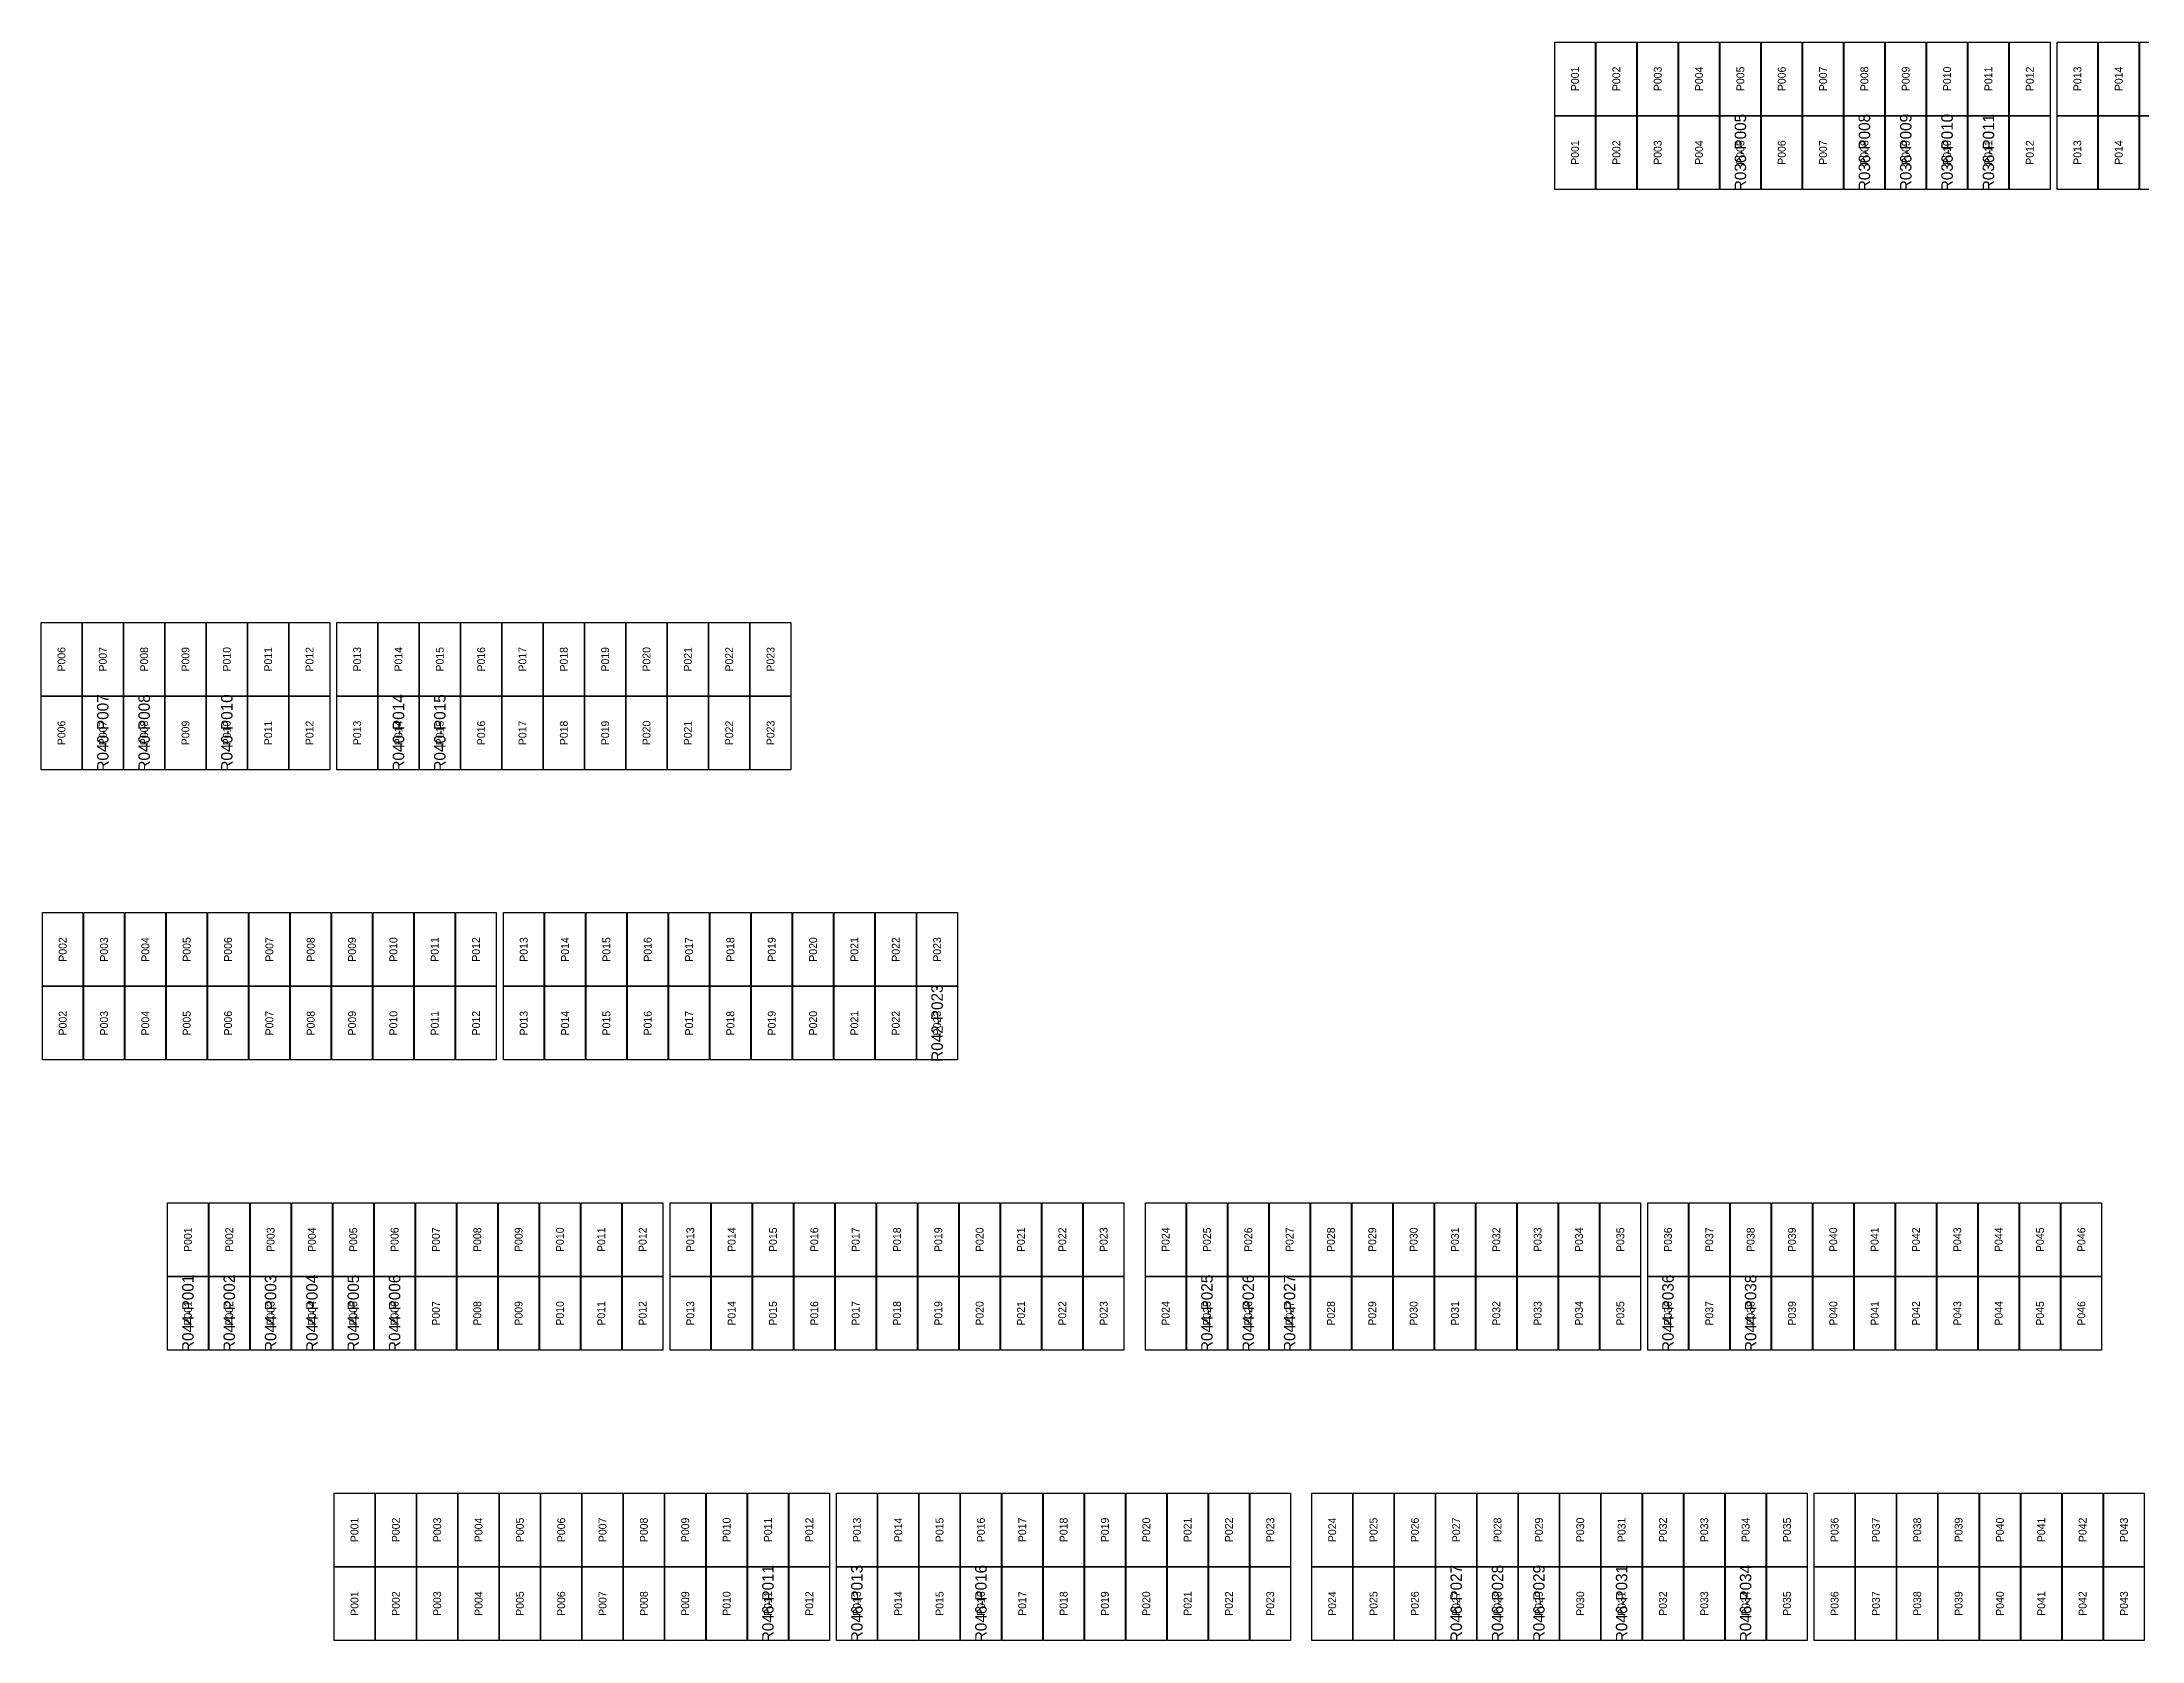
# Model space of a CAD drawing. Extents: x 296295 to 296770, y 651564 to 652121.
# Drawn here: x 296389.9 to 296448.7, y 651937.9 to 651982.7 of the extents above; entities that cross this region are included whole.
import ezdxf
from ezdxf.enums import TextEntityAlignment as Align

# ---------------------------------------------------------------- set-up
doc = ezdxf.new("R2010")
doc.units = 0

msp = doc.modelspace()

# ---------------------------------------------------------------- linework, layer by layer
at = {"layer": 'DEFECTIVE_PANELS'}
for points in [[(296436.923, 651980.606), (296438.057, 651980.606), (296438.057, 651978.543), (296436.923, 651978.543)], [(296440.397, 651980.606), (296441.531, 651980.606), (296441.531, 651978.543), (296440.397, 651978.543)], [(296441.555, 651980.606), (296442.689, 651980.606), (296442.689, 651978.543), (296441.555, 651978.543)], [(296442.713, 651980.606), (296443.847, 651980.606), (296443.847, 651978.543), (296442.713, 651978.543)], [(296443.871, 651980.606), (296445.005, 651980.606), (296445.005, 651978.543), (296443.871, 651978.543)], [(296448.679, 651980.606), (296449.813, 651980.606), (296449.813, 651978.543), (296448.679, 651978.543)], [(296391.052, 651964.354), (296392.186, 651964.354), (296392.186, 651962.291), (296391.052, 651962.291)], [(296392.21, 651964.354), (296393.344, 651964.354), (296393.344, 651962.291), (296392.21, 651962.291)], [(296394.526, 651964.354), (296395.66, 651964.354), (296395.66, 651962.291), (296394.526, 651962.291)], [(296399.334, 651964.354), (296400.468, 651964.354), (296400.468, 651962.291), (296399.334, 651962.291)], [(296400.492, 651964.354), (296401.626, 651964.354), (296401.626, 651962.291), (296400.492, 651962.291)], [(296414.422, 651956.228), (296415.556, 651956.228), (296415.556, 651954.165), (296414.422, 651954.165)], [(296393.436, 651948.102), (296394.57, 651948.102), (296394.57, 651946.039), (296393.436, 651946.039)], [(296394.594, 651948.102), (296395.728, 651948.102), (296395.728, 651946.039), (296394.594, 651946.039)], [(296395.752, 651948.102), (296396.886, 651948.102), (296396.886, 651946.039), (296395.752, 651946.039)], [(296396.91, 651948.102), (296398.044, 651948.102), (296398.044, 651946.039), (296396.91, 651946.039)], [(296398.068, 651948.102), (296399.202, 651948.102), (296399.202, 651946.039), (296398.068, 651946.039)], [(296399.226, 651948.102), (296400.36, 651948.102), (296400.36, 651946.039), (296399.226, 651946.039)], [(296421.98, 651948.102), (296423.114, 651948.102), (296423.114, 651946.039), (296421.98, 651946.039)], [(296423.138, 651948.102), (296424.272, 651948.102), (296424.272, 651946.039), (296423.138, 651946.039)], [(296424.296, 651948.102), (296425.43, 651948.102), (296425.43, 651946.039), (296424.296, 651946.039)], [(296434.894, 651948.102), (296436.028, 651948.102), (296436.028, 651946.039), (296434.894, 651946.039)], [(296437.21, 651948.102), (296438.344, 651948.102), (296438.344, 651946.039), (296437.21, 651946.039)], [(296409.683, 651939.976), (296410.817, 651939.976), (296410.817, 651937.913), (296409.683, 651937.913)], [(296412.175, 651939.976), (296413.309, 651939.976), (296413.309, 651937.913), (296412.175, 651937.913)], [(296415.649, 651939.976), (296416.783, 651939.976), (296416.783, 651937.913), (296415.649, 651937.913)], [(296428.963, 651939.976), (296430.097, 651939.976), (296430.097, 651937.913), (296428.963, 651937.913)], [(296430.121, 651939.976), (296431.255, 651939.976), (296431.255, 651937.913), (296430.121, 651937.913)], [(296431.279, 651939.976), (296432.413, 651939.976), (296432.413, 651937.913), (296431.279, 651937.913)], [(296433.595, 651939.976), (296434.729, 651939.976), (296434.729, 651937.913), (296433.595, 651937.913)], [(296437.069, 651939.976), (296438.203, 651939.976), (296438.203, 651937.913), (296437.069, 651937.913)]]:
    msp.add_lwpolyline(points, close=True, dxfattribs=at)
at = {"layer": 'PANELS_MASTER'}
for points in [[(296432.291, 651982.669), (296433.425, 651982.669), (296433.425, 651980.606), (296432.291, 651980.606)], [(296433.449, 651982.669), (296434.583, 651982.669), (296434.583, 651980.606), (296433.449, 651980.606)], [(296434.607, 651982.669), (296435.741, 651982.669), (296435.741, 651980.606), (296434.607, 651980.606)], [(296435.765, 651982.669), (296436.899, 651982.669), (296436.899, 651980.606), (296435.765, 651980.606)], [(296436.923, 651982.669), (296438.057, 651982.669), (296438.057, 651980.606), (296436.923, 651980.606)], [(296438.081, 651982.669), (296439.215, 651982.669), (296439.215, 651980.606), (296438.081, 651980.606)], [(296439.239, 651982.669), (296440.373, 651982.669), (296440.373, 651980.606), (296439.239, 651980.606)], [(296440.397, 651982.669), (296441.531, 651982.669), (296441.531, 651980.606), (296440.397, 651980.606)], [(296441.555, 651982.669), (296442.689, 651982.669), (296442.689, 651980.606), (296441.555, 651980.606)], [(296442.713, 651982.669), (296443.847, 651982.669), (296443.847, 651980.606), (296442.713, 651980.606)], [(296443.871, 651982.669), (296445.005, 651982.669), (296445.005, 651980.606), (296443.871, 651980.606)], [(296445.029, 651982.669), (296446.163, 651982.669), (296446.163, 651980.606), (296445.029, 651980.606)], [(296446.363, 651982.669), (296447.497, 651982.669), (296447.497, 651980.606), (296446.363, 651980.606)], [(296447.521, 651982.669), (296448.655, 651982.669), (296448.655, 651980.606), (296447.521, 651980.606)], [(296448.679, 651982.669), (296449.813, 651982.669), (296449.813, 651980.606), (296448.679, 651980.606)], [(296432.291, 651980.606), (296433.425, 651980.606), (296433.425, 651978.543), (296432.291, 651978.543)], [(296433.449, 651980.606), (296434.583, 651980.606), (296434.583, 651978.543), (296433.449, 651978.543)], [(296434.607, 651980.606), (296435.741, 651980.606), (296435.741, 651978.543), (296434.607, 651978.543)], [(296435.765, 651980.606), (296436.899, 651980.606), (296436.899, 651978.543), (296435.765, 651978.543)], [(296438.081, 651980.606), (296439.215, 651980.606), (296439.215, 651978.543), (296438.081, 651978.543)], [(296439.239, 651980.606), (296440.373, 651980.606), (296440.373, 651978.543), (296439.239, 651978.543)], [(296445.029, 651980.606), (296446.163, 651980.606), (296446.163, 651978.543), (296445.029, 651978.543)], [(296446.363, 651980.606), (296447.497, 651980.606), (296447.497, 651978.543), (296446.363, 651978.543)], [(296447.521, 651980.606), (296448.655, 651980.606), (296448.655, 651978.543), (296447.521, 651978.543)], [(296389.894, 651966.417), (296391.028, 651966.417), (296391.028, 651964.354), (296389.894, 651964.354)], [(296391.052, 651966.417), (296392.186, 651966.417), (296392.186, 651964.354), (296391.052, 651964.354)], [(296392.21, 651966.417), (296393.344, 651966.417), (296393.344, 651964.354), (296392.21, 651964.354)], [(296393.368, 651966.417), (296394.502, 651966.417), (296394.502, 651964.354), (296393.368, 651964.354)], [(296394.526, 651966.417), (296395.66, 651966.417), (296395.66, 651964.354), (296394.526, 651964.354)], [(296395.684, 651966.417), (296396.818, 651966.417), (296396.818, 651964.354), (296395.684, 651964.354)], [(296396.842, 651966.417), (296397.976, 651966.417), (296397.976, 651964.354), (296396.842, 651964.354)], [(296398.176, 651966.417), (296399.31, 651966.417), (296399.31, 651964.354), (296398.176, 651964.354)], [(296399.334, 651966.417), (296400.468, 651966.417), (296400.468, 651964.354), (296399.334, 651964.354)], [(296400.492, 651966.417), (296401.626, 651966.417), (296401.626, 651964.354), (296400.492, 651964.354)], [(296401.65, 651966.417), (296402.784, 651966.417), (296402.784, 651964.354), (296401.65, 651964.354)], [(296402.808, 651966.417), (296403.942, 651966.417), (296403.942, 651964.354), (296402.808, 651964.354)], [(296403.966, 651966.417), (296405.1, 651966.417), (296405.1, 651964.354), (296403.966, 651964.354)], [(296405.124, 651966.417), (296406.258, 651966.417), (296406.258, 651964.354), (296405.124, 651964.354)], [(296406.282, 651966.417), (296407.416, 651966.417), (296407.416, 651964.354), (296406.282, 651964.354)], [(296407.44, 651966.417), (296408.574, 651966.417), (296408.574, 651964.354), (296407.44, 651964.354)], [(296408.598, 651966.417), (296409.732, 651966.417), (296409.732, 651964.354), (296408.598, 651964.354)], [(296409.756, 651966.417), (296410.89, 651966.417), (296410.89, 651964.354), (296409.756, 651964.354)], [(296389.894, 651964.354), (296391.028, 651964.354), (296391.028, 651962.291), (296389.894, 651962.291)], [(296393.368, 651964.354), (296394.502, 651964.354), (296394.502, 651962.291), (296393.368, 651962.291)], [(296395.684, 651964.354), (296396.818, 651964.354), (296396.818, 651962.291), (296395.684, 651962.291)], [(296396.842, 651964.354), (296397.976, 651964.354), (296397.976, 651962.291), (296396.842, 651962.291)], [(296398.176, 651964.354), (296399.31, 651964.354), (296399.31, 651962.291), (296398.176, 651962.291)], [(296401.65, 651964.354), (296402.784, 651964.354), (296402.784, 651962.291), (296401.65, 651962.291)], [(296402.808, 651964.354), (296403.942, 651964.354), (296403.942, 651962.291), (296402.808, 651962.291)], [(296403.966, 651964.354), (296405.1, 651964.354), (296405.1, 651962.291), (296403.966, 651962.291)], [(296405.124, 651964.354), (296406.258, 651964.354), (296406.258, 651962.291), (296405.124, 651962.291)], [(296406.282, 651964.354), (296407.416, 651964.354), (296407.416, 651962.291), (296406.282, 651962.291)], [(296407.44, 651964.354), (296408.574, 651964.354), (296408.574, 651962.291), (296407.44, 651962.291)], [(296408.598, 651964.354), (296409.732, 651964.354), (296409.732, 651962.291), (296408.598, 651962.291)], [(296409.756, 651964.354), (296410.89, 651964.354), (296410.89, 651962.291), (296409.756, 651962.291)], [(296389.928, 651958.291), (296391.062, 651958.291), (296391.062, 651956.228), (296389.928, 651956.228)], [(296391.086, 651958.291), (296392.22, 651958.291), (296392.22, 651956.228), (296391.086, 651956.228)], [(296392.244, 651958.291), (296393.378, 651958.291), (296393.378, 651956.228), (296392.244, 651956.228)], [(296393.402, 651958.291), (296394.536, 651958.291), (296394.536, 651956.228), (296393.402, 651956.228)], [(296394.56, 651958.291), (296395.694, 651958.291), (296395.694, 651956.228), (296394.56, 651956.228)], [(296395.718, 651958.291), (296396.852, 651958.291), (296396.852, 651956.228), (296395.718, 651956.228)], [(296396.876, 651958.291), (296398.01, 651958.291), (296398.01, 651956.228), (296396.876, 651956.228)], [(296398.034, 651958.291), (296399.168, 651958.291), (296399.168, 651956.228), (296398.034, 651956.228)], [(296399.192, 651958.291), (296400.326, 651958.291), (296400.326, 651956.228), (296399.192, 651956.228)], [(296400.35, 651958.291), (296401.484, 651958.291), (296401.484, 651956.228), (296400.35, 651956.228)], [(296401.508, 651958.291), (296402.642, 651958.291), (296402.642, 651956.228), (296401.508, 651956.228)], [(296402.842, 651958.291), (296403.976, 651958.291), (296403.976, 651956.228), (296402.842, 651956.228)], [(296404, 651958.291), (296405.134, 651958.291), (296405.134, 651956.228), (296404, 651956.228)], [(296405.158, 651958.291), (296406.292, 651958.291), (296406.292, 651956.228), (296405.158, 651956.228)], [(296406.316, 651958.291), (296407.45, 651958.291), (296407.45, 651956.228), (296406.316, 651956.228)], [(296407.474, 651958.291), (296408.608, 651958.291), (296408.608, 651956.228), (296407.474, 651956.228)], [(296408.632, 651958.291), (296409.766, 651958.291), (296409.766, 651956.228), (296408.632, 651956.228)], [(296409.79, 651958.291), (296410.924, 651958.291), (296410.924, 651956.228), (296409.79, 651956.228)], [(296410.948, 651958.291), (296412.082, 651958.291), (296412.082, 651956.228), (296410.948, 651956.228)], [(296412.106, 651958.291), (296413.24, 651958.291), (296413.24, 651956.228), (296412.106, 651956.228)], [(296413.264, 651958.291), (296414.398, 651958.291), (296414.398, 651956.228), (296413.264, 651956.228)], [(296414.422, 651958.291), (296415.556, 651958.291), (296415.556, 651956.228), (296414.422, 651956.228)], [(296389.928, 651956.228), (296391.062, 651956.228), (296391.062, 651954.165), (296389.928, 651954.165)], [(296391.086, 651956.228), (296392.22, 651956.228), (296392.22, 651954.165), (296391.086, 651954.165)], [(296392.244, 651956.228), (296393.378, 651956.228), (296393.378, 651954.165), (296392.244, 651954.165)], [(296393.402, 651956.228), (296394.536, 651956.228), (296394.536, 651954.165), (296393.402, 651954.165)], [(296394.56, 651956.228), (296395.694, 651956.228), (296395.694, 651954.165), (296394.56, 651954.165)], [(296395.718, 651956.228), (296396.852, 651956.228), (296396.852, 651954.165), (296395.718, 651954.165)], [(296396.876, 651956.228), (296398.01, 651956.228), (296398.01, 651954.165), (296396.876, 651954.165)], [(296398.034, 651956.228), (296399.168, 651956.228), (296399.168, 651954.165), (296398.034, 651954.165)], [(296399.192, 651956.228), (296400.326, 651956.228), (296400.326, 651954.165), (296399.192, 651954.165)], [(296400.35, 651956.228), (296401.484, 651956.228), (296401.484, 651954.165), (296400.35, 651954.165)], [(296401.508, 651956.228), (296402.642, 651956.228), (296402.642, 651954.165), (296401.508, 651954.165)], [(296402.842, 651956.228), (296403.976, 651956.228), (296403.976, 651954.165), (296402.842, 651954.165)], [(296404, 651956.228), (296405.134, 651956.228), (296405.134, 651954.165), (296404, 651954.165)], [(296405.158, 651956.228), (296406.292, 651956.228), (296406.292, 651954.165), (296405.158, 651954.165)], [(296406.316, 651956.228), (296407.45, 651956.228), (296407.45, 651954.165), (296406.316, 651954.165)], [(296407.474, 651956.228), (296408.608, 651956.228), (296408.608, 651954.165), (296407.474, 651954.165)], [(296408.632, 651956.228), (296409.766, 651956.228), (296409.766, 651954.165), (296408.632, 651954.165)], [(296409.79, 651956.228), (296410.924, 651956.228), (296410.924, 651954.165), (296409.79, 651954.165)], [(296410.948, 651956.228), (296412.082, 651956.228), (296412.082, 651954.165), (296410.948, 651954.165)], [(296412.106, 651956.228), (296413.24, 651956.228), (296413.24, 651954.165), (296412.106, 651954.165)], [(296413.264, 651956.228), (296414.398, 651956.228), (296414.398, 651954.165), (296413.264, 651954.165)], [(296393.436, 651950.165), (296394.57, 651950.165), (296394.57, 651948.102), (296393.436, 651948.102)], [(296394.594, 651950.165), (296395.728, 651950.165), (296395.728, 651948.102), (296394.594, 651948.102)], [(296395.752, 651950.165), (296396.886, 651950.165), (296396.886, 651948.102), (296395.752, 651948.102)], [(296396.91, 651950.165), (296398.044, 651950.165), (296398.044, 651948.102), (296396.91, 651948.102)], [(296398.068, 651950.165), (296399.202, 651950.165), (296399.202, 651948.102), (296398.068, 651948.102)], [(296399.226, 651950.165), (296400.36, 651950.165), (296400.36, 651948.102), (296399.226, 651948.102)], [(296400.384, 651950.165), (296401.518, 651950.165), (296401.518, 651948.102), (296400.384, 651948.102)], [(296401.542, 651950.165), (296402.676, 651950.165), (296402.676, 651948.102), (296401.542, 651948.102)], [(296402.7, 651950.165), (296403.834, 651950.165), (296403.834, 651948.102), (296402.7, 651948.102)], [(296403.858, 651950.165), (296404.992, 651950.165), (296404.992, 651948.102), (296403.858, 651948.102)], [(296405.016, 651950.165), (296406.15, 651950.165), (296406.15, 651948.102), (296405.016, 651948.102)], [(296406.174, 651950.165), (296407.308, 651950.165), (296407.308, 651948.102), (296406.174, 651948.102)], [(296407.508, 651950.165), (296408.642, 651950.165), (296408.642, 651948.102), (296407.508, 651948.102)], [(296408.666, 651950.165), (296409.8, 651950.165), (296409.8, 651948.102), (296408.666, 651948.102)], [(296409.824, 651950.165), (296410.958, 651950.165), (296410.958, 651948.102), (296409.824, 651948.102)], [(296410.982, 651950.165), (296412.116, 651950.165), (296412.116, 651948.102), (296410.982, 651948.102)], [(296412.14, 651950.165), (296413.274, 651950.165), (296413.274, 651948.102), (296412.14, 651948.102)], [(296413.298, 651950.165), (296414.432, 651950.165), (296414.432, 651948.102), (296413.298, 651948.102)], [(296414.456, 651950.165), (296415.59, 651950.165), (296415.59, 651948.102), (296414.456, 651948.102)], [(296415.614, 651950.165), (296416.748, 651950.165), (296416.748, 651948.102), (296415.614, 651948.102)], [(296416.772, 651950.165), (296417.906, 651950.165), (296417.906, 651948.102), (296416.772, 651948.102)], [(296417.93, 651950.165), (296419.064, 651950.165), (296419.064, 651948.102), (296417.93, 651948.102)], [(296419.088, 651950.165), (296420.222, 651950.165), (296420.222, 651948.102), (296419.088, 651948.102)], [(296420.822, 651950.165), (296421.956, 651950.165), (296421.956, 651948.102), (296420.822, 651948.102)], [(296421.98, 651950.165), (296423.114, 651950.165), (296423.114, 651948.102), (296421.98, 651948.102)], [(296423.138, 651950.165), (296424.272, 651950.165), (296424.272, 651948.102), (296423.138, 651948.102)], [(296424.296, 651950.165), (296425.43, 651950.165), (296425.43, 651948.102), (296424.296, 651948.102)], [(296425.454, 651950.165), (296426.588, 651950.165), (296426.588, 651948.102), (296425.454, 651948.102)], [(296426.612, 651950.165), (296427.746, 651950.165), (296427.746, 651948.102), (296426.612, 651948.102)], [(296427.77, 651950.165), (296428.904, 651950.165), (296428.904, 651948.102), (296427.77, 651948.102)], [(296428.928, 651950.165), (296430.062, 651950.165), (296430.062, 651948.102), (296428.928, 651948.102)], [(296430.086, 651950.165), (296431.22, 651950.165), (296431.22, 651948.102), (296430.086, 651948.102)], [(296431.244, 651950.165), (296432.378, 651950.165), (296432.378, 651948.102), (296431.244, 651948.102)], [(296432.402, 651950.165), (296433.536, 651950.165), (296433.536, 651948.102), (296432.402, 651948.102)], [(296433.56, 651950.165), (296434.694, 651950.165), (296434.694, 651948.102), (296433.56, 651948.102)], [(296434.894, 651950.165), (296436.028, 651950.165), (296436.028, 651948.102), (296434.894, 651948.102)], [(296436.052, 651950.165), (296437.186, 651950.165), (296437.186, 651948.102), (296436.052, 651948.102)], [(296437.21, 651950.165), (296438.344, 651950.165), (296438.344, 651948.102), (296437.21, 651948.102)], [(296438.368, 651950.165), (296439.502, 651950.165), (296439.502, 651948.102), (296438.368, 651948.102)], [(296439.526, 651950.165), (296440.66, 651950.165), (296440.66, 651948.102), (296439.526, 651948.102)], [(296440.684, 651950.165), (296441.818, 651950.165), (296441.818, 651948.102), (296440.684, 651948.102)], [(296441.842, 651950.165), (296442.976, 651950.165), (296442.976, 651948.102), (296441.842, 651948.102)], [(296443, 651950.165), (296444.134, 651950.165), (296444.134, 651948.102), (296443, 651948.102)], [(296444.158, 651950.165), (296445.292, 651950.165), (296445.292, 651948.102), (296444.158, 651948.102)], [(296445.316, 651950.165), (296446.45, 651950.165), (296446.45, 651948.102), (296445.316, 651948.102)], [(296446.474, 651950.165), (296447.608, 651950.165), (296447.608, 651948.102), (296446.474, 651948.102)], [(296400.384, 651948.102), (296401.518, 651948.102), (296401.518, 651946.039), (296400.384, 651946.039)], [(296401.542, 651948.102), (296402.676, 651948.102), (296402.676, 651946.039), (296401.542, 651946.039)], [(296402.7, 651948.102), (296403.834, 651948.102), (296403.834, 651946.039), (296402.7, 651946.039)], [(296403.858, 651948.102), (296404.992, 651948.102), (296404.992, 651946.039), (296403.858, 651946.039)], [(296405.016, 651948.102), (296406.15, 651948.102), (296406.15, 651946.039), (296405.016, 651946.039)], [(296406.174, 651948.102), (296407.308, 651948.102), (296407.308, 651946.039), (296406.174, 651946.039)], [(296407.508, 651948.102), (296408.642, 651948.102), (296408.642, 651946.039), (296407.508, 651946.039)], [(296408.666, 651948.102), (296409.8, 651948.102), (296409.8, 651946.039), (296408.666, 651946.039)], [(296409.824, 651948.102), (296410.958, 651948.102), (296410.958, 651946.039), (296409.824, 651946.039)], [(296410.982, 651948.102), (296412.116, 651948.102), (296412.116, 651946.039), (296410.982, 651946.039)], [(296412.14, 651948.102), (296413.274, 651948.102), (296413.274, 651946.039), (296412.14, 651946.039)], [(296413.298, 651948.102), (296414.432, 651948.102), (296414.432, 651946.039), (296413.298, 651946.039)], [(296414.456, 651948.102), (296415.59, 651948.102), (296415.59, 651946.039), (296414.456, 651946.039)], [(296415.614, 651948.102), (296416.748, 651948.102), (296416.748, 651946.039), (296415.614, 651946.039)], [(296416.772, 651948.102), (296417.906, 651948.102), (296417.906, 651946.039), (296416.772, 651946.039)], [(296417.93, 651948.102), (296419.064, 651948.102), (296419.064, 651946.039), (296417.93, 651946.039)], [(296419.088, 651948.102), (296420.222, 651948.102), (296420.222, 651946.039), (296419.088, 651946.039)], [(296420.822, 651948.102), (296421.956, 651948.102), (296421.956, 651946.039), (296420.822, 651946.039)], [(296425.454, 651948.102), (296426.588, 651948.102), (296426.588, 651946.039), (296425.454, 651946.039)], [(296426.612, 651948.102), (296427.746, 651948.102), (296427.746, 651946.039), (296426.612, 651946.039)], [(296427.77, 651948.102), (296428.904, 651948.102), (296428.904, 651946.039), (296427.77, 651946.039)], [(296428.928, 651948.102), (296430.062, 651948.102), (296430.062, 651946.039), (296428.928, 651946.039)], [(296430.086, 651948.102), (296431.22, 651948.102), (296431.22, 651946.039), (296430.086, 651946.039)], [(296431.244, 651948.102), (296432.378, 651948.102), (296432.378, 651946.039), (296431.244, 651946.039)], [(296432.402, 651948.102), (296433.536, 651948.102), (296433.536, 651946.039), (296432.402, 651946.039)], [(296433.56, 651948.102), (296434.694, 651948.102), (296434.694, 651946.039), (296433.56, 651946.039)], [(296436.052, 651948.102), (296437.186, 651948.102), (296437.186, 651946.039), (296436.052, 651946.039)], [(296438.368, 651948.102), (296439.502, 651948.102), (296439.502, 651946.039), (296438.368, 651946.039)], [(296439.526, 651948.102), (296440.66, 651948.102), (296440.66, 651946.039), (296439.526, 651946.039)], [(296440.684, 651948.102), (296441.818, 651948.102), (296441.818, 651946.039), (296440.684, 651946.039)], [(296441.842, 651948.102), (296442.976, 651948.102), (296442.976, 651946.039), (296441.842, 651946.039)], [(296443, 651948.102), (296444.134, 651948.102), (296444.134, 651946.039), (296443, 651946.039)], [(296444.158, 651948.102), (296445.292, 651948.102), (296445.292, 651946.039), (296444.158, 651946.039)], [(296445.316, 651948.102), (296446.45, 651948.102), (296446.45, 651946.039), (296445.316, 651946.039)], [(296446.474, 651948.102), (296447.608, 651948.102), (296447.608, 651946.039), (296446.474, 651946.039)], [(296398.103, 651942.039), (296399.237, 651942.039), (296399.237, 651939.976), (296398.103, 651939.976)], [(296399.261, 651942.039), (296400.395, 651942.039), (296400.395, 651939.976), (296399.261, 651939.976)], [(296400.419, 651942.039), (296401.553, 651942.039), (296401.553, 651939.976), (296400.419, 651939.976)], [(296401.577, 651942.039), (296402.711, 651942.039), (296402.711, 651939.976), (296401.577, 651939.976)], [(296402.735, 651942.039), (296403.869, 651942.039), (296403.869, 651939.976), (296402.735, 651939.976)], [(296403.893, 651942.039), (296405.027, 651942.039), (296405.027, 651939.976), (296403.893, 651939.976)], [(296405.051, 651942.039), (296406.185, 651942.039), (296406.185, 651939.976), (296405.051, 651939.976)], [(296406.209, 651942.039), (296407.343, 651942.039), (296407.343, 651939.976), (296406.209, 651939.976)], [(296407.367, 651942.039), (296408.501, 651942.039), (296408.501, 651939.976), (296407.367, 651939.976)], [(296408.525, 651942.039), (296409.659, 651942.039), (296409.659, 651939.976), (296408.525, 651939.976)], [(296409.683, 651942.039), (296410.817, 651942.039), (296410.817, 651939.976), (296409.683, 651939.976)], [(296410.841, 651942.039), (296411.975, 651942.039), (296411.975, 651939.976), (296410.841, 651939.976)], [(296412.175, 651942.039), (296413.309, 651942.039), (296413.309, 651939.976), (296412.175, 651939.976)], [(296413.333, 651942.039), (296414.467, 651942.039), (296414.467, 651939.976), (296413.333, 651939.976)], [(296414.491, 651942.039), (296415.625, 651942.039), (296415.625, 651939.976), (296414.491, 651939.976)], [(296415.649, 651942.039), (296416.783, 651942.039), (296416.783, 651939.976), (296415.649, 651939.976)], [(296416.807, 651942.039), (296417.941, 651942.039), (296417.941, 651939.976), (296416.807, 651939.976)], [(296417.965, 651942.039), (296419.099, 651942.039), (296419.099, 651939.976), (296417.965, 651939.976)], [(296419.123, 651942.039), (296420.257, 651942.039), (296420.257, 651939.976), (296419.123, 651939.976)], [(296420.281, 651942.039), (296421.415, 651942.039), (296421.415, 651939.976), (296420.281, 651939.976)], [(296421.439, 651942.039), (296422.573, 651942.039), (296422.573, 651939.976), (296421.439, 651939.976)], [(296422.597, 651942.039), (296423.731, 651942.039), (296423.731, 651939.976), (296422.597, 651939.976)], [(296423.755, 651942.039), (296424.889, 651942.039), (296424.889, 651939.976), (296423.755, 651939.976)], [(296425.489, 651942.039), (296426.623, 651942.039), (296426.623, 651939.976), (296425.489, 651939.976)], [(296426.647, 651942.039), (296427.781, 651942.039), (296427.781, 651939.976), (296426.647, 651939.976)], [(296427.805, 651942.039), (296428.939, 651942.039), (296428.939, 651939.976), (296427.805, 651939.976)], [(296428.963, 651942.039), (296430.097, 651942.039), (296430.097, 651939.976), (296428.963, 651939.976)], [(296430.121, 651942.039), (296431.255, 651942.039), (296431.255, 651939.976), (296430.121, 651939.976)], [(296431.279, 651942.039), (296432.413, 651942.039), (296432.413, 651939.976), (296431.279, 651939.976)], [(296432.437, 651942.039), (296433.571, 651942.039), (296433.571, 651939.976), (296432.437, 651939.976)], [(296433.595, 651942.039), (296434.729, 651942.039), (296434.729, 651939.976), (296433.595, 651939.976)], [(296434.753, 651942.039), (296435.887, 651942.039), (296435.887, 651939.976), (296434.753, 651939.976)], [(296435.911, 651942.039), (296437.045, 651942.039), (296437.045, 651939.976), (296435.911, 651939.976)], [(296437.069, 651942.039), (296438.203, 651942.039), (296438.203, 651939.976), (296437.069, 651939.976)], [(296438.227, 651942.039), (296439.361, 651942.039), (296439.361, 651939.976), (296438.227, 651939.976)], [(296439.561, 651942.039), (296440.695, 651942.039), (296440.695, 651939.976), (296439.561, 651939.976)], [(296440.719, 651942.039), (296441.853, 651942.039), (296441.853, 651939.976), (296440.719, 651939.976)], [(296441.877, 651942.039), (296443.011, 651942.039), (296443.011, 651939.976), (296441.877, 651939.976)], [(296443.035, 651942.039), (296444.169, 651942.039), (296444.169, 651939.976), (296443.035, 651939.976)], [(296444.193, 651942.039), (296445.327, 651942.039), (296445.327, 651939.976), (296444.193, 651939.976)], [(296445.351, 651942.039), (296446.485, 651942.039), (296446.485, 651939.976), (296445.351, 651939.976)], [(296446.509, 651942.039), (296447.643, 651942.039), (296447.643, 651939.976), (296446.509, 651939.976)], [(296447.667, 651942.039), (296448.801, 651942.039), (296448.801, 651939.976), (296447.667, 651939.976)], [(296398.103, 651939.976), (296399.237, 651939.976), (296399.237, 651937.913), (296398.103, 651937.913)], [(296399.261, 651939.976), (296400.395, 651939.976), (296400.395, 651937.913), (296399.261, 651937.913)], [(296400.419, 651939.976), (296401.553, 651939.976), (296401.553, 651937.913), (296400.419, 651937.913)], [(296401.577, 651939.976), (296402.711, 651939.976), (296402.711, 651937.913), (296401.577, 651937.913)], [(296402.735, 651939.976), (296403.869, 651939.976), (296403.869, 651937.913), (296402.735, 651937.913)], [(296403.893, 651939.976), (296405.027, 651939.976), (296405.027, 651937.913), (296403.893, 651937.913)], [(296405.051, 651939.976), (296406.185, 651939.976), (296406.185, 651937.913), (296405.051, 651937.913)], [(296406.209, 651939.976), (296407.343, 651939.976), (296407.343, 651937.913), (296406.209, 651937.913)], [(296407.367, 651939.976), (296408.501, 651939.976), (296408.501, 651937.913), (296407.367, 651937.913)], [(296408.525, 651939.976), (296409.659, 651939.976), (296409.659, 651937.913), (296408.525, 651937.913)], [(296410.841, 651939.976), (296411.975, 651939.976), (296411.975, 651937.913), (296410.841, 651937.913)], [(296413.333, 651939.976), (296414.467, 651939.976), (296414.467, 651937.913), (296413.333, 651937.913)], [(296414.491, 651939.976), (296415.625, 651939.976), (296415.625, 651937.913), (296414.491, 651937.913)], [(296416.807, 651939.976), (296417.941, 651939.976), (296417.941, 651937.913), (296416.807, 651937.913)], [(296417.965, 651939.976), (296419.099, 651939.976), (296419.099, 651937.913), (296417.965, 651937.913)], [(296419.123, 651939.976), (296420.257, 651939.976), (296420.257, 651937.913), (296419.123, 651937.913)], [(296420.281, 651939.976), (296421.415, 651939.976), (296421.415, 651937.913), (296420.281, 651937.913)], [(296421.439, 651939.976), (296422.573, 651939.976), (296422.573, 651937.913), (296421.439, 651937.913)], [(296422.597, 651939.976), (296423.731, 651939.976), (296423.731, 651937.913), (296422.597, 651937.913)], [(296423.755, 651939.976), (296424.889, 651939.976), (296424.889, 651937.913), (296423.755, 651937.913)], [(296425.489, 651939.976), (296426.623, 651939.976), (296426.623, 651937.913), (296425.489, 651937.913)], [(296426.647, 651939.976), (296427.781, 651939.976), (296427.781, 651937.913), (296426.647, 651937.913)], [(296427.805, 651939.976), (296428.939, 651939.976), (296428.939, 651937.913), (296427.805, 651937.913)], [(296432.437, 651939.976), (296433.571, 651939.976), (296433.571, 651937.913), (296432.437, 651937.913)], [(296434.753, 651939.976), (296435.887, 651939.976), (296435.887, 651937.913), (296434.753, 651937.913)], [(296435.911, 651939.976), (296437.045, 651939.976), (296437.045, 651937.913), (296435.911, 651937.913)], [(296438.227, 651939.976), (296439.361, 651939.976), (296439.361, 651937.913), (296438.227, 651937.913)], [(296439.561, 651939.976), (296440.695, 651939.976), (296440.695, 651937.913), (296439.561, 651937.913)], [(296440.719, 651939.976), (296441.853, 651939.976), (296441.853, 651937.913), (296440.719, 651937.913)], [(296441.877, 651939.976), (296443.011, 651939.976), (296443.011, 651937.913), (296441.877, 651937.913)], [(296443.035, 651939.976), (296444.169, 651939.976), (296444.169, 651937.913), (296443.035, 651937.913)], [(296444.193, 651939.976), (296445.327, 651939.976), (296445.327, 651937.913), (296444.193, 651937.913)], [(296445.351, 651939.976), (296446.485, 651939.976), (296446.485, 651937.913), (296445.351, 651937.913)], [(296446.509, 651939.976), (296447.643, 651939.976), (296447.643, 651937.913), (296446.509, 651937.913)], [(296447.667, 651939.976), (296448.801, 651939.976), (296448.801, 651937.913), (296447.667, 651937.913)]]:
    msp.add_lwpolyline(points, close=True, dxfattribs=at)

# ---------------------------------------------------------------- texts
at = {"layer": 'DEFECT_LABELS'}
for s, p in [('R036-P005', (296437.49, 651979.574)), ('R036-P008', (296440.964, 651979.574)), ('R036-P009', (296442.122, 651979.574)), ('R036-P010', (296443.28, 651979.574)), ('R036-P011', (296444.438, 651979.574)), ('R040-P007', (296391.619, 651963.322)), ('R040-P008', (296392.777, 651963.322)), ('R040-P010', (296395.093, 651963.322)), ('R040-P014', (296399.901, 651963.322)), ('R040-P015', (296401.059, 651963.322)), ('R042-P023', (296414.989, 651955.196)), ('R044-P001', (296394.003, 651947.07)), ('R044-P002', (296395.161, 651947.07)), ('R044-P003', (296396.319, 651947.07)), ('R044-P004', (296397.477, 651947.07)), ('R044-P005', (296398.635, 651947.07)), ('R044-P006', (296399.793, 651947.07)), ('R044-P025', (296422.547, 651947.07)), ('R044-P026', (296423.705, 651947.07)), ('R044-P027', (296424.863, 651947.07)), ('R044-P036', (296435.461, 651947.07)), ('R044-P038', (296437.777, 651947.07)), ('R046-P011', (296410.25, 651938.944)), ('R046-P013', (296412.742, 651938.944)), ('R046-P016', (296416.216, 651938.944)), ('R046-P027', (296429.53, 651938.944)), ('R046-P028', (296430.688, 651938.944)), ('R046-P029', (296431.846, 651938.944)), ('R046-P031', (296434.162, 651938.944)), ('R046-P034', (296437.636, 651938.944))]:
    msp.add_text(s, height=0.32, rotation=90, dxfattribs=at).set_placement(p, align=Align.MIDDLE_CENTER)
at = {"layer": 'PANEL_POSITION'}
for s, p in [('P001', (296432.858, 651981.637)), ('P002', (296434.016, 651981.637)), ('P003', (296435.174, 651981.637)), ('P004', (296436.332, 651981.637)), ('P005', (296437.49, 651981.637)), ('P006', (296438.648, 651981.637)), ('P007', (296439.806, 651981.637)), ('P008', (296440.964, 651981.637)), ('P009', (296442.122, 651981.637)), ('P010', (296443.28, 651981.637)), ('P011', (296444.438, 651981.637)), ('P012', (296445.596, 651981.637)), ('P013', (296446.93, 651981.637)), ('P014', (296448.088, 651981.637)), ('P001', (296432.858, 651979.574)), ('P002', (296434.016, 651979.574)), ('P003', (296435.174, 651979.574)), ('P004', (296436.332, 651979.574)), ('P005', (296437.49, 651979.574)), ('P006', (296438.648, 651979.574)), ('P007', (296439.806, 651979.574)), ('P008', (296440.964, 651979.574)), ('P009', (296442.122, 651979.574)), ('P010', (296443.28, 651979.574)), ('P011', (296444.438, 651979.574)), ('P012', (296445.596, 651979.574)), ('P013', (296446.93, 651979.574)), ('P014', (296448.088, 651979.574)), ('P006', (296390.461, 651965.385)), ('P007', (296391.619, 651965.385)), ('P008', (296392.777, 651965.385)), ('P009', (296393.935, 651965.385)), ('P010', (296395.093, 651965.385)), ('P011', (296396.251, 651965.385)), ('P012', (296397.409, 651965.385)), ('P013', (296398.743, 651965.385)), ('P014', (296399.901, 651965.385)), ('P015', (296401.059, 651965.385)), ('P016', (296402.217, 651965.385)), ('P017', (296403.375, 651965.385)), ('P018', (296404.533, 651965.385)), ('P019', (296405.691, 651965.385)), ('P020', (296406.849, 651965.385)), ('P021', (296408.007, 651965.385)), ('P022', (296409.165, 651965.385)), ('P023', (296410.323, 651965.385)), ('P006', (296390.461, 651963.322)), ('P007', (296391.619, 651963.322)), ('P008', (296392.777, 651963.322)), ('P009', (296393.935, 651963.322)), ('P010', (296395.093, 651963.322)), ('P011', (296396.251, 651963.322)), ('P012', (296397.409, 651963.322)), ('P013', (296398.743, 651963.322)), ('P014', (296399.901, 651963.322)), ('P015', (296401.059, 651963.322)), ('P016', (296402.217, 651963.322)), ('P017', (296403.375, 651963.322)), ('P018', (296404.533, 651963.322)), ('P019', (296405.691, 651963.322)), ('P020', (296406.849, 651963.322)), ('P021', (296408.007, 651963.322)), ('P022', (296409.165, 651963.322)), ('P023', (296410.323, 651963.322)), ('P002', (296390.495, 651957.259)), ('P003', (296391.653, 651957.259)), ('P004', (296392.811, 651957.259)), ('P005', (296393.969, 651957.259)), ('P006', (296395.127, 651957.259)), ('P007', (296396.285, 651957.259)), ('P008', (296397.443, 651957.259)), ('P009', (296398.601, 651957.259)), ('P010', (296399.759, 651957.259)), ('P011', (296400.917, 651957.259)), ('P012', (296402.075, 651957.259)), ('P013', (296403.409, 651957.259)), ('P014', (296404.567, 651957.259)), ('P015', (296405.725, 651957.259)), ('P016', (296406.883, 651957.259)), ('P017', (296408.041, 651957.259)), ('P018', (296409.199, 651957.259)), ('P019', (296410.357, 651957.259)), ('P020', (296411.515, 651957.259)), ('P021', (296412.673, 651957.259)), ('P022', (296413.831, 651957.259)), ('P023', (296414.989, 651957.259)), ('P002', (296390.495, 651955.196)), ('P003', (296391.653, 651955.196)), ('P004', (296392.811, 651955.196)), ('P005', (296393.969, 651955.196)), ('P006', (296395.127, 651955.196)), ('P007', (296396.285, 651955.196)), ('P008', (296397.443, 651955.196)), ('P009', (296398.601, 651955.196)), ('P010', (296399.759, 651955.196)), ('P011', (296400.917, 651955.196)), ('P012', (296402.075, 651955.196)), ('P013', (296403.409, 651955.196)), ('P014', (296404.567, 651955.196)), ('P015', (296405.725, 651955.196)), ('P016', (296406.883, 651955.196)), ('P017', (296408.041, 651955.196)), ('P018', (296409.199, 651955.196)), ('P019', (296410.357, 651955.196)), ('P020', (296411.515, 651955.196)), ('P021', (296412.673, 651955.196)), ('P022', (296413.831, 651955.196)), ('P023', (296414.989, 651955.196)), ('P001', (296394.003, 651949.133)), ('P002', (296395.161, 651949.133)), ('P003', (296396.319, 651949.133)), ('P004', (296397.477, 651949.133)), ('P005', (296398.635, 651949.133)), ('P006', (296399.793, 651949.133)), ('P007', (296400.951, 651949.133)), ('P008', (296402.109, 651949.133)), ('P009', (296403.267, 651949.133)), ('P010', (296404.425, 651949.133)), ('P011', (296405.583, 651949.133)), ('P012', (296406.741, 651949.133)), ('P013', (296408.075, 651949.133)), ('P014', (296409.233, 651949.133)), ('P015', (296410.391, 651949.133)), ('P016', (296411.549, 651949.133)), ('P017', (296412.707, 651949.133)), ('P018', (296413.865, 651949.133)), ('P019', (296415.023, 651949.133)), ('P020', (296416.181, 651949.133)), ('P021', (296417.339, 651949.133)), ('P022', (296418.497, 651949.133)), ('P023', (296419.655, 651949.133)), ('P024', (296421.389, 651949.133)), ('P025', (296422.547, 651949.133)), ('P026', (296423.705, 651949.133)), ('P027', (296424.863, 651949.133)), ('P028', (296426.021, 651949.133)), ('P029', (296427.179, 651949.133)), ('P030', (296428.337, 651949.133)), ('P031', (296429.495, 651949.133)), ('P032', (296430.653, 651949.133)), ('P033', (296431.811, 651949.133)), ('P034', (296432.969, 651949.133)), ('P035', (296434.127, 651949.133)), ('P036', (296435.461, 651949.133)), ('P037', (296436.619, 651949.133)), ('P038', (296437.777, 651949.133)), ('P039', (296438.935, 651949.133)), ('P040', (296440.093, 651949.133)), ('P041', (296441.251, 651949.133)), ('P042', (296442.409, 651949.133)), ('P043', (296443.567, 651949.133)), ('P044', (296444.725, 651949.133)), ('P045', (296445.883, 651949.133)), ('P046', (296447.041, 651949.133)), ('P001', (296394.003, 651947.07)), ('P002', (296395.161, 651947.07)), ('P003', (296396.319, 651947.07)), ('P004', (296397.477, 651947.07)), ('P005', (296398.635, 651947.07)), ('P006', (296399.793, 651947.07)), ('P007', (296400.951, 651947.07)), ('P008', (296402.109, 651947.07)), ('P009', (296403.267, 651947.07)), ('P010', (296404.425, 651947.07)), ('P011', (296405.583, 651947.07)), ('P012', (296406.741, 651947.07)), ('P013', (296408.075, 651947.07)), ('P014', (296409.233, 651947.07)), ('P015', (296410.391, 651947.07)), ('P016', (296411.549, 651947.07)), ('P017', (296412.707, 651947.07)), ('P018', (296413.865, 651947.07)), ('P019', (296415.023, 651947.07)), ('P020', (296416.181, 651947.07)), ('P021', (296417.339, 651947.07)), ('P022', (296418.497, 651947.07)), ('P023', (296419.655, 651947.07)), ('P024', (296421.389, 651947.07)), ('P025', (296422.547, 651947.07)), ('P026', (296423.705, 651947.07)), ('P027', (296424.863, 651947.07)), ('P028', (296426.021, 651947.07)), ('P029', (296427.179, 651947.07)), ('P030', (296428.337, 651947.07)), ('P031', (296429.495, 651947.07)), ('P032', (296430.653, 651947.07)), ('P033', (296431.811, 651947.07)), ('P034', (296432.969, 651947.07)), ('P035', (296434.127, 651947.07)), ('P036', (296435.461, 651947.07)), ('P037', (296436.619, 651947.07)), ('P038', (296437.777, 651947.07)), ('P039', (296438.935, 651947.07)), ('P040', (296440.093, 651947.07)), ('P041', (296441.251, 651947.07)), ('P042', (296442.409, 651947.07)), ('P043', (296443.567, 651947.07)), ('P044', (296444.725, 651947.07)), ('P045', (296445.883, 651947.07)), ('P046', (296447.041, 651947.07)), ('P001', (296398.67, 651941.007)), ('P002', (296399.828, 651941.007)), ('P003', (296400.986, 651941.007)), ('P004', (296402.144, 651941.007)), ('P005', (296403.302, 651941.007)), ('P006', (296404.46, 651941.007)), ('P007', (296405.618, 651941.007)), ('P008', (296406.776, 651941.007)), ('P009', (296407.934, 651941.007)), ('P010', (296409.092, 651941.007)), ('P011', (296410.25, 651941.007)), ('P012', (296411.408, 651941.007)), ('P013', (296412.742, 651941.007)), ('P014', (296413.9, 651941.007)), ('P015', (296415.058, 651941.007)), ('P016', (296416.216, 651941.007)), ('P017', (296417.374, 651941.007)), ('P018', (296418.532, 651941.007)), ('P019', (296419.69, 651941.007)), ('P020', (296420.848, 651941.007)), ('P021', (296422.006, 651941.007)), ('P022', (296423.164, 651941.007)), ('P023', (296424.322, 651941.007)), ('P024', (296426.056, 651941.007)), ('P025', (296427.214, 651941.007)), ('P026', (296428.372, 651941.007)), ('P027', (296429.53, 651941.007)), ('P028', (296430.688, 651941.007)), ('P029', (296431.846, 651941.007)), ('P030', (296433.004, 651941.007)), ('P031', (296434.162, 651941.007)), ('P032', (296435.32, 651941.007)), ('P033', (296436.478, 651941.007)), ('P034', (296437.636, 651941.007)), ('P035', (296438.794, 651941.007)), ('P036', (296440.128, 651941.007)), ('P037', (296441.286, 651941.007)), ('P038', (296442.444, 651941.007)), ('P039', (296443.602, 651941.007)), ('P040', (296444.76, 651941.007)), ('P041', (296445.918, 651941.007)), ('P042', (296447.076, 651941.007)), ('P043', (296448.234, 651941.007)), ('P001', (296398.67, 651938.944)), ('P002', (296399.828, 651938.944)), ('P003', (296400.986, 651938.944)), ('P004', (296402.144, 651938.944)), ('P005', (296403.302, 651938.944)), ('P006', (296404.46, 651938.944)), ('P007', (296405.618, 651938.944)), ('P008', (296406.776, 651938.944)), ('P009', (296407.934, 651938.944)), ('P010', (296409.092, 651938.944)), ('P011', (296410.25, 651938.944)), ('P012', (296411.408, 651938.944)), ('P013', (296412.742, 651938.944)), ('P014', (296413.9, 651938.944)), ('P015', (296415.058, 651938.944)), ('P016', (296416.216, 651938.944)), ('P017', (296417.374, 651938.944)), ('P018', (296418.532, 651938.944)), ('P019', (296419.69, 651938.944)), ('P020', (296420.848, 651938.944)), ('P021', (296422.006, 651938.944)), ('P022', (296423.164, 651938.944)), ('P023', (296424.322, 651938.944)), ('P024', (296426.056, 651938.944)), ('P025', (296427.214, 651938.944)), ('P026', (296428.372, 651938.944)), ('P027', (296429.53, 651938.944)), ('P028', (296430.688, 651938.944)), ('P029', (296431.846, 651938.944)), ('P030', (296433.004, 651938.944)), ('P031', (296434.162, 651938.944)), ('P032', (296435.32, 651938.944)), ('P033', (296436.478, 651938.944)), ('P034', (296437.636, 651938.944)), ('P035', (296438.794, 651938.944)), ('P036', (296440.128, 651938.944)), ('P037', (296441.286, 651938.944)), ('P038', (296442.444, 651938.944)), ('P039', (296443.602, 651938.944)), ('P040', (296444.76, 651938.944)), ('P041', (296445.918, 651938.944)), ('P042', (296447.076, 651938.944)), ('P043', (296448.234, 651938.944))]:
    msp.add_text(s, height=0.22, rotation=90, dxfattribs=at).set_placement(p, align=Align.MIDDLE_CENTER)

doc.saveas('drawing.dxf')
